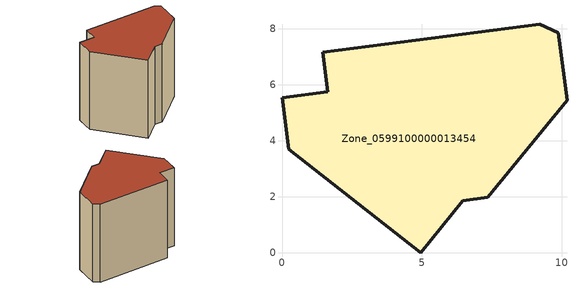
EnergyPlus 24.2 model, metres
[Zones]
Zone_0599100000013454
 floor ground (C_G): 10.18,5.45 7.35,1.97 6.45,1.86 4.95,0 0.24,3.7 0,5.53 1.64,5.74 1.46,7.15 9.21,8.15 9.87,7.85 z0
 wall outside (C_F): 1.64,5.74 0,5.53 0.24,3.7 4.95,0 6.45,1.86 7.35,1.97 10.18,5.45 9.87,7.85 9.21,8.15 1.46,7.15 1.64,5.74 z0:9.49
 roof outside (C_R): 9.21,8.15 1.46,7.15 1.64,5.74 0,5.53 0.24,3.7 4.95,0 6.45,1.86 7.35,1.97 10.18,5.45 9.87,7.85 z9.49
[BUILDING]
Pand.0599100000013454: North Axis=0; Terrain=City; Loads Convergence Tolerance Value=0.04; Temperature Convergence Tolerance Value=0.4; Solar Distribution=FullExterior; Maximum Number of Warmup Days=25; Minimum Number of Warmup Days=1
[Site:Location]
Rotterdam.The.Hague.AP_ZH_NLD Design_Conditions: Latitude=51.96; Longitude=4.45; Time Zone=1; Elevation=-4.5
[SITE:GROUNDTEMPERATURE:BUILDINGSURFACE]
18, 18, 18, 18, 18, 18, 18, 18, 18, 18, 18, 18
[MATERIAL] Thermal Absorptance=0.9; Solar Absorptance=0.7; Visible Absorptance=0.7
Name | Roughness | Thickness | Conductivity | Density | Specific Heat
G.TC.1946 | MediumSmooth | 0.15 | 1 | 540 | 1210
F.TC.1946 | Rough | 0.3 | 0.857143 | 1920 | 840
R.TC.1946 | MediumRough | 0.2 | 0.909091 | 1500 | 1000
[CONSTRUCTION]
C_G: G.TC.1946
C_F: F.TC.1946
C_R: R.TC.1946
[ZONE]
Zone_0599100000013454: Type=1; Multiplier=1; Ceiling Height=Autocalculate; Volume=Autocalculate; Floor Area=autocalculate; Part of Total Floor Area=Yes
[ZONEINFILTRATION:DESIGNFLOWRATE]
Infil_Zone_0599100000013454: Zone or ZoneList or Space or SpaceList=Zone_0599100000013454; Schedule=AlwaysOn; Design Flow Rate Calculation Method=Flow/Area; Flow Rate per Floor Area=0.003; Constant Term Coefficient=1; Temperature Term Coefficient=0; Velocity Term Coefficient=0; Velocity Squared Term Coefficient=0
[HVACTEMPLATE:ZONE:IDEALLOADSAIRSYSTEM]
Zone_0599100000013454: Maximum Heating Supply Air Temperature=50; Minimum Cooling Supply Air Temperature=13; Maximum Heating Supply Air Humidity Ratio=0.0156; Minimum Cooling Supply Air Humidity Ratio=0.0077; Heating Limit=NoLimit; Cooling Limit=NoLimit; Dehumidification Control Type=ConstantSensibleHeatRatio; Cooling Sensible Heat Ratio=0.7; Dehumidification Setpoint=60; Humidification Control Type=None; Humidification Setpoint=30; Outdoor Air Method=None; Outdoor Air Flow Rate per Person=0.00944; Outdoor Air Flow Rate per Zone Floor Area=0; Outdoor Air Flow Rate per Zone=0; Demand Controlled Ventilation Type=None; Outdoor Air Economizer Type=NoEconomizer; Heat Recovery Type=None; Sensible Heat Recovery Effectiveness=0.7; Latent Heat Recovery Effectiveness=0.65
[ZONECONTROL:THERMOSTAT]
ThermostatControl_Zone_0599100000013454: Zone or ZoneList=Zone_0599100000013454; Control Type Schedule=DualSetpointControlType; Control 1=Thermostat_Zone_0599100000013454; Temperature Difference Between Cutout And Setpoint=0
[THERMOSTATSETPOINT:DUALSETPOINT]
Thermostat_Zone_0599100000013454: Heating Setpoint Temperature Schedule=HeatingSetpoint_Zone_0599100000013454; Cooling Setpoint Temperature Schedule=CoolingSetpoint_Zone_0599100000013454
[SCHEDULE:COMPACT]
HeatingSetpoint_Zone_0599100000013454: Through: 12/31, For: AllDays, Until: 24:00, 21
CoolingSetpoint_Zone_0599100000013454: Through: 12/31, For: AllDays, Until: 24:00, 24
DualSetpointControlType: Through: 12/31, For: AllDays, Until: 24:00, 4
AlwaysOn: Through: 12/31, For: AllDays, Until: 24:00, 1
